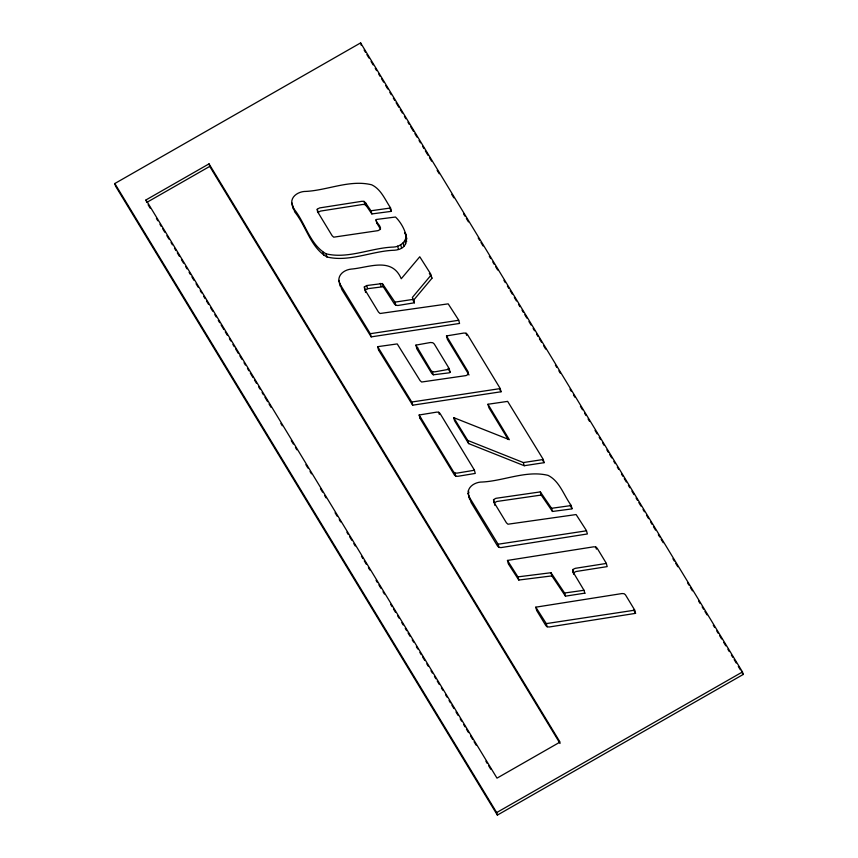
<?xml version="1.0" encoding="UTF-8"?>
<svg xmlns="http://www.w3.org/2000/svg" width="858" height="858" viewBox="0 0 858 858"><rect width="100%" height="100%" fill="white"/><g stroke="black" fill="none" stroke-linecap="round" stroke-linejoin="round"><path stroke-width="1.29" d="M291.731 202.82C291.366 196.139 298.144 192.085 304.064 191.484C326.383 190.916 349.388 179.225 371.664 184.802C381.016 189.168 385.049 199.689 390.487 207.765L391.42 211.175L390.873 211.411L371.846 213.932L366.43 205.974L365.54 202.81L363.985 201.383L361.915 201.298L319.573 207.926L317.235 209.266L317.557 211.712L332.153 235.746L333.708 237.173L378.11 230.63L380.448 229.29C381.51 225.633 374.957 222.136 376.372 219.466L395.495 217.02C404.472 225.461 415.154 248.466 394.519 250.236C372.2 250.836 349.227 262.43 326.941 256.96C310.542 247.522 306.22 225.986 294.777 212.033L291.731 202.82L293.232 208.826M292.342 205.663L293.897 208.869C305.341 222.823 309.652 244.358 326.051 253.807C348.337 259.266 371.31 247.672 393.629 247.072C400.568 246.729 408.247 240.433 405.373 232.947M468.136 493.404C467.792 486.733 474.56 482.689 480.469 482.089C502.788 481.499 525.772 469.894 548.058 475.364C559.77 481.22 563.781 495.388 571.106 505.298L572.039 508.708L571.492 508.955L552.466 511.465L541.226 495.055L540.336 491.891L495.87 498.326L493.532 499.667L493.854 502.112L506.402 522.79L507.947 524.217L576.115 514.553L586.432 530.555L587.365 533.966L501.093 547.586L498.981 547.393L497.683 546.267L471.128 502.531L468.136 493.404L469.616 499.377M338.846 280.416C338.567 273.777 345.248 269.669 351.169 269.101C369.004 267.599 391.87 256.596 401.244 278.743L419.766 256.767L430.544 273.745L431.917 278.324L413.224 300.643L414.403 302.788L397.951 305.491L395.838 305.287L394.541 304.172L383.258 286.711L382.368 283.548L366.688 285.542L364.36 286.883L364.671 289.318L378.485 312.076L380.04 313.502L448.198 303.85L458.644 320.034L459.566 323.445L371.182 336.872L341.838 289.543L338.846 280.416L340.326 286.39M431.027 275.161L412.344 297.479L414.36 302.499M114.811 183.526L360.617 42.9L742.481 671.943L743.189 674.474L497.383 815.1L115.519 186.057L114.811 183.526L496.675 812.569L497.383 815.1M145.999 199.925L209.03 163.867L560.027 742.084L496.996 778.142L145.999 199.925L146.707 202.456L209.738 166.398L209.03 163.867M365.562 292.481L365.24 290.047L367.578 288.706L383.258 286.711M494.734 505.276L494.423 502.831L496.761 501.49L541.226 495.055M496.675 812.569L742.481 671.943M377.263 222.63L376.855 223.155L380.33 228.871M413.47 299.335L394.948 302.134L382.368 283.548M446.482 335.918L463.931 333.043L466.044 333.247L467.342 334.373L500.117 388.352L501.04 391.763L412.655 405.191L378.593 350.085L377.659 346.675L397.233 343.919L420.077 380.587L421.632 382.024L466.098 375.579L468.436 374.238L468.125 371.793L446.482 335.918L447.415 339.382L469.015 374.957M487.955 404.257L507.636 401.383L543.157 459.266L544.09 462.676L524.227 465.722L468.64 443.586L454.59 420.795L453.7 417.631L509.341 439.693L487.955 404.257L488.899 407.711L508.161 439.457M474.377 470.259L456.928 473.144L454.815 472.94L453.517 471.814L419.144 415.004L436.776 412.108L438.717 412.258L439.993 413.395L474.335 469.969L475.268 473.423L457.818 476.308L455.705 476.104L454.408 474.978L420.066 418.414L419.144 415.004M572.715 569.562L573.133 572.157L583.998 590.283L564.585 593.007L550.986 572.726L517.91 576.876L507.453 560.435L593.693 546.814L595.806 547.029L597.168 548.23L606.252 563.202L607.185 566.612L576.093 571.503L573.605 572.726L572.715 569.562L575.214 568.339L606.295 563.449M584.834 593.146L565.465 596.16L551.876 575.89L550.986 572.726M551.876 575.89L518.8 580.04L508.408 563.931L508.869 563.363M415.916 345.12L430.448 342.503L432.786 342.728L434.266 344.004L449.152 368.522L450.15 372.404L449.174 372.833L433.279 374.796L431.799 373.509L416.924 348.991L415.916 345.12L430.92 370.356L432.389 371.632L433.279 374.796M416.806 348.273L417.792 347.844M571.149 505.555L551.576 508.301L540.336 491.891M535.8 607.174L622.071 593.543L624.184 593.747L625.482 594.873L634.63 609.941L635.553 613.352L549.281 626.984L547.168 626.78L545.87 625.654L536.722 610.585L535.8 607.174L546.278 623.616L547.168 626.78M536.69 610.338L537.237 610.102M390.529 208.011L370.956 210.768L365.54 202.81M378.55 349.839L379.097 349.592M458.687 320.281L370.291 333.708L339.436 283.226M449.26 369.24L434.738 371.857L432.389 371.632M420.034 418.168L420.57 417.932M500.15 388.599L411.765 402.027L377.659 346.675M543.2 459.513L523.337 462.559L467.749 440.433L453.7 417.631M586.475 530.802L498.09 544.229L468.725 496.214M634.663 610.188L546.278 623.616M366.43 205.974L364.875 204.547L362.805 204.461L320.463 211.089L318.125 212.43L317.235 209.266M364.114 50.011L365.508 52.306M366.892 54.601L368.983 58.033M371.064 61.476L373.155 64.908M375.246 68.35L376.63 70.635M378.721 74.078L380.115 76.362M381.499 78.657L383.59 82.1M385.671 85.532L387.762 88.975M389.843 92.407L391.237 94.702M393.329 98.134L394.712 100.429M396.106 102.724L398.895 107.304M400.278 109.599L402.37 113.031M404.45 116.474L405.845 118.758M407.936 122.201L409.32 124.485M410.714 126.78L413.492 131.36M414.886 133.655L416.977 137.098M419.058 140.53L420.452 142.825M422.544 146.257L423.927 148.552M425.321 150.847L428.099 155.427M429.493 157.722L431.585 161.154M437.14 170.324L439.232 173.756M451.748 194.38L453.839 197.823M463.577 213.867L464.972 216.152M466.355 218.447L468.447 221.879M478.185 237.923L479.579 240.219M480.963 242.503L483.054 245.946M489.307 256.252L490.701 258.548M492.792 261.99L494.176 264.275M495.57 266.57L497.661 270.002M503.914 280.319L505.308 282.614M507.4 286.046L508.783 288.342M510.178 290.626L512.269 294.069M514.35 297.501L516.441 300.944M518.522 304.375L519.916 306.671M522.007 310.113L523.391 312.398M524.785 314.693L526.876 318.125M528.957 321.568L531.048 325M533.129 328.442L534.523 330.738M536.615 334.17L537.998 336.465M539.392 338.749L541.473 342.192M543.564 345.624L545.656 349.067M555.394 365.111L556.778 367.396M558.869 370.838L560.263 373.123M569.991 389.167L571.385 391.462M573.476 394.894L574.86 397.19M580.426 406.36L582.518 409.792M584.598 413.234L585.993 415.519M588.084 418.961L589.467 421.246M595.034 430.416L597.125 433.858M599.206 437.29L600.6 439.586M602.691 443.018L604.075 445.313M606.863 449.892L608.247 452.187M609.641 454.483L611.733 457.915M613.813 461.357L615.207 463.642M617.288 467.084L618.682 469.38M621.471 473.959L622.854 476.254M624.249 478.539L626.34 481.981M628.421 485.414L629.815 487.709M631.896 491.141L633.987 494.583M636.078 498.015L637.462 500.311M638.856 502.606L640.937 506.038M643.028 509.48L644.422 511.765M646.503 515.208L648.594 518.64M650.675 522.082L652.069 524.377M653.464 526.662L655.544 530.105M658.333 534.684L659.727 536.979M661.11 539.264L663.202 542.706M672.94 558.751L674.324 561.035M675.718 563.331L677.809 566.763M687.548 582.807L688.931 585.102M690.325 587.387L692.417 590.83M698.669 601.136L700.064 603.431M702.155 606.874L703.539 609.159M704.933 611.454L707.024 614.886M713.277 625.203L714.671 627.498M716.752 630.93L718.146 633.225M719.54 635.51L721.621 638.953M723.712 642.385L725.804 645.827M727.884 649.259L729.279 651.554M731.359 654.997L732.753 657.282M734.148 659.577L736.228 663.009M738.32 666.452L740.411 669.884M741.795 672.179L743.189 674.474M389.993 208.655L391.42 211.175M429.343 273.466L430.737 275.761M499.635 389.264L501.04 391.763M542.674 460.156L544.09 462.676M570.023 505.212L572.039 508.708M633.558 609.877L635.553 613.352M448.015 368.339L450.15 372.404M209.738 166.398L560.038 743.468M148.102 204.751L150.182 208.183M156.435 218.49L157.829 220.774M159.91 224.217L161.304 226.501M162.698 228.796L164.779 232.228M166.87 235.66L168.951 239.103M171.032 242.535L172.426 244.82M174.506 248.262L175.901 250.547M177.295 252.842L179.376 256.274M181.456 259.706L183.548 263.138M185.628 266.581L187.023 268.865M189.103 272.308L190.497 274.592M191.892 276.887L193.972 280.319M196.053 283.751L198.144 287.183M200.225 290.626L201.619 292.91M203.7 296.342L205.094 298.638M206.478 300.922L208.569 304.365M210.65 307.797L212.741 311.229M214.822 314.671L216.216 316.956M218.297 320.388L219.691 322.683M221.074 324.968L223.863 329.547M225.246 331.842L227.338 335.274M229.418 338.706L230.813 341.001M232.893 344.433L234.288 346.729M235.671 349.013L238.46 353.593M239.843 355.888L241.935 359.32M244.015 362.752L245.409 365.047M247.49 368.479L248.884 370.774M250.268 373.058L253.056 377.638M254.44 379.933L256.531 383.365M258.612 386.797L260.006 389.092M262.087 392.524L263.481 394.819M264.865 397.104L267.642 401.683M269.037 403.979L271.117 407.411M280.856 423.434L282.239 425.729M291.28 440.615L293.361 444.047M295.452 447.479L296.836 449.774M305.877 464.661L307.958 468.093M310.049 471.525L311.433 473.82M320.474 488.706L322.554 492.138M324.646 495.57L326.029 497.865M335.07 512.752L337.151 516.184M339.242 519.616L340.626 521.911M346.879 532.207L348.273 534.502M349.667 536.786L351.748 540.229M353.828 543.661L355.223 545.945M361.475 556.252L362.87 558.547M364.264 560.832L366.345 564.274M368.425 567.706L369.819 569.991M376.072 580.298L377.466 582.593M378.861 584.877L380.941 588.309M383.022 591.752L384.416 594.036M390.669 604.343L392.063 606.638M393.447 608.923L395.538 612.355M397.619 615.797L399.013 618.082M401.791 622.661L403.185 624.956M405.266 628.388L406.66 630.684M408.043 632.968L410.135 636.4M412.215 639.843L413.61 642.127M416.387 646.707L417.782 649.002M419.862 652.434L421.257 654.718M422.64 657.014L424.731 660.445M426.812 663.878L428.206 666.173M430.984 670.752L432.378 673.047M434.459 676.479L435.853 678.764M437.237 681.059L439.328 684.491M441.409 687.923L442.803 690.218M445.581 694.798L446.975 697.082M449.056 700.525L450.45 702.809M451.834 705.104L453.925 708.536M456.006 711.968L458.086 715.411M460.178 718.843L461.561 721.128M463.652 724.57L465.047 726.855M466.43 729.15L468.522 732.582M470.602 736.014L472.683 739.446M474.077 741.741L476.158 745.173M485.896 761.207L487.28 763.491M488.674 765.786L490.755 769.218M404.751 232.958L406.263 236.111M431.424 276.898L431.917 278.324M595.806 547.029L596.407 549.141M583.998 590.283L584.888 593.446M573.133 572.157L573.723 574.27M551.576 508.301L552.466 511.465M564.585 593.007L565.465 596.16M523.337 462.559L524.227 465.722M466.044 333.247L466.634 335.36M517.91 576.876L518.8 580.04M493.532 499.667L494.423 502.831M507.453 560.435L508.344 563.599M360.617 42.9L361.325 45.431M498.09 544.229L498.981 547.393M467.749 440.433L468.64 443.586M405.973 235.757L406.864 238.921M405.759 238.342L406.649 241.506M404.761 240.808L405.652 243.972M403.046 243.029L403.936 246.182M400.697 244.798L401.587 247.962M468.339 490.819L468.94 492.932M413.513 299.635L414.403 302.788M397.597 246.16L398.487 249.313M438.717 412.258L439.307 414.36M454.815 472.94L455.705 476.104M375.922 219.691L376.855 223.155M370.956 210.768L371.846 213.932M394.948 302.134L395.838 305.287M363.985 201.383L364.875 204.547M380.287 283.376L381.177 286.54M411.765 402.027L412.655 405.191M366.688 285.542L367.578 288.706M364.36 286.883L365.24 290.047M370.291 333.708L371.182 336.872M326.051 253.807L326.941 256.96M322.94 252.123L323.831 255.287"/></g></svg>
